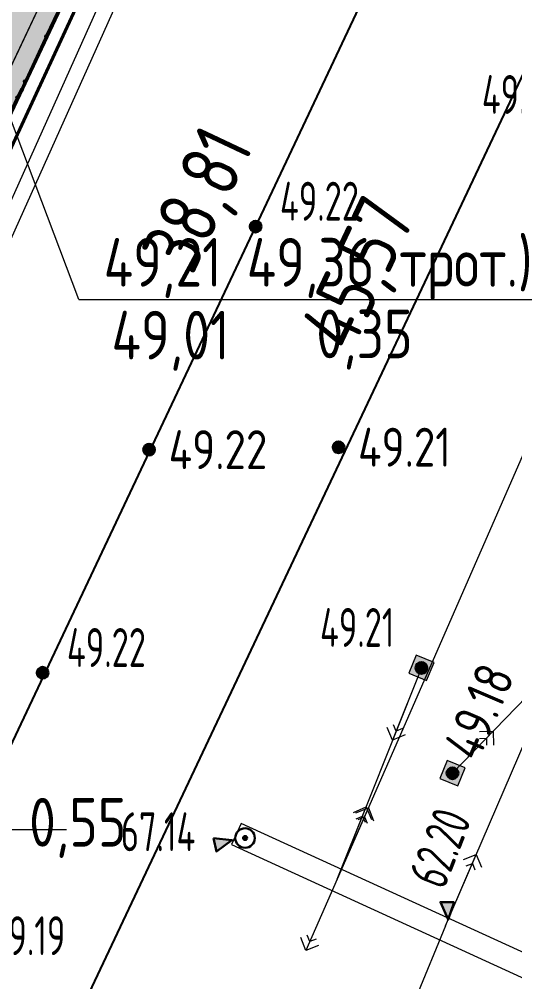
# Model space of a CAD drawing. Extents: x 1098675 to 1099684, y 381052 to 381453.
# Drawn here: x 1099310.12 to 1099322.85, y 381256.28 to 381281.01 of the extents above; entities that cross this region are included whole.
import ezdxf
from ezdxf.enums import TextEntityAlignment as Align

# ---------------------------------------------------------------- set-up
doc = ezdxf.new("R2010")
doc.units = 0
doc.header["$MEASUREMENT"] = 0
doc.header["$PDMODE"] = 34
doc.header["$PDSIZE"] = -1
doc.linetypes.add('Территория ПС Мелитопольская$0$GOST2.303 5', pattern=[24, 20, -1.5, 1, -1.5])
doc.layers.get('0').update_dxf_attribs({"linetype": 'CONTINUOUS', "lineweight": 0})
doc.layers.get('Defpoints').update_dxf_attribs({"color": 252, "linetype": 'CONTINUOUS'})
for name, color, linetype, lineweight in [('ГП', 7, 'CONTINUOUS', 20), ('ГП-ВП', 7, 'CONTINUOUS', 20), ('ГП-ВП вар.1', 7, 'CONTINUOUS', 0), ('ГП-площади', 252, 'CONTINUOUS', 0), ('ГП_БЛАГОУСТРОЙСТВО_ огражднение', 5, 'ограждение2', 30), ('ГП_БЛАГОУСТРОЙСТВО_озеленение', 73, 'CONTINUOUS', 5), ('ГП_ГРАНИЦА_проект работ', 12, 'МИП_Граница_работ', 40), ('ГП_ТЕКСТ_размеры', 7, 'CONTINUOUS', 5), ('Съемка', 253, 'CONTINUOUS', 20), ('Тропа обхода предв.', 7, 'CONTINUOUS', 0)]:
    doc.layers.add(name, color=color, linetype=linetype, lineweight=lineweight)
doc.layers.add('Территория ПС Мелитопольская$0$0.3 Внутреннее ограждение', color=7, linetype='CONTINUOUS', true_color=0x93278f)
doc.layers.add('Территория ПС Мелитопольская$0$3_Осевая', color=3, linetype='Территория ПС Мелитопольская$0$GOST2.303 5')
doc.layers.add('Территория ПС Мелитопольская$0$5_Заштрих', color=6, linetype='CONTINUOUS')
doc.styles.add('GOST 2.304', font='GOST2304A.ttf', dxfattribs={"height": 1.25})
doc.styles.add('TOPO_D431', font='GOST2304A.ttf')
doc.styles.add('txt', font='GOST2304A.ttf')
doc.styles.add('ГОСТ', font='GOST2304A.ttf', dxfattribs={"height": 2.5})
doc.linetypes.add('ЗАБ ЖБ^1^', pattern='A,4,["|",txt,S=0.8,R=0,X=0,Y=0],4', length=8)
doc.linetypes.add('МИП_Граница_работ', pattern='A,10,-1.197667,[133,ltypeshp,S=0.35,R=0,X=0,Y=0],-0.044784,[133,ltypeshp,S=0.3,R=0,X=0,Y=0],-0.054403,[133,ltypeshp,S=0.24,R=0,X=0,Y=0],-0.071522,[133,ltypeshp,S=0.17,R=0,X=0,Y=0],-0.071361,[133,ltypeshp,S=0.1,R=0,X=0,Y=0],-1.662597,[133,ltypeshp,S=0.35,R=0,X=0,Y=0],-0.044784,[133,ltypeshp,S=0.3,R=0,X=0,Y=0],-0.054403,[133,ltypeshp,S=0.24,R=0,X=0,Y=0],-0.071522,[133,ltypeshp,S=0.17,R=0,X=0,Y=0],-0.071361,[133,ltypeshp,S=0.1,R=0,X=0,Y=0],-1.655597', length=15.000001)
doc.linetypes.add('ограждение2', pattern='A,0.25,-0.1,[132,ltypeshp.shx,S=0.1,R=0,X=-0.1,Y=0],-0.1,1', length=1.45)
doc.dimstyles.new('ISO-25', dxfattribs={"dimtxt": 1.5, "dimasz": 1.5, "dimexe": 1.25, "dimexo": 0, "dimtad": 1, "dimtxsty": 'TOPO_D431', "dimcen": 2.5, "dimazin": 0, "dimtfac": 1, "dimtmove": 0, "dimatfit": 3, "dimfxl": 1, "dimarcsym": 0})

# ---------------------------------------------------------------- blocks, each defined once
blk = doc.blocks.new('Территория ПС Мелитопольская$0$3D Панель ограждения L3030')
for p, q in [((5, -185), (5, 0)), ((5, 0), (10, 0)), ((7, -190), (34, -223)), ((34, -227), (7, -260)), ((10, -185), (10, 0)), ((38, -220), (11, -187)), ((11, -263), (38, -230)), ((34, -223), (38, -220)), ((34, -227), (38, -230)), ((5, -1460), (5, -265)), ((10, -1461), (10, -265)), ((34, -1498), (7, -1465)), ((11, -1462), (38, -1495)), ((5, -1540), (5, -2735)), ((7, -1535), (34, -1502)), ((10, -1540), (10, -2735)), ((38, -1505), (11, -1538)), ((34, -1498), (38, -1495)), ((34, -1502), (38, -1505)), ((5, -2815), (5, -3000)), ((34, -2773), (7, -2740)), ((7, -2810), (34, -2777)), ((10, -2815), (10, -3000)), ((11, -2737), (38, -2770)), ((38, -2780), (11, -2813)), ((34, -2773), (38, -2770)), ((34, -2777), (38, -2780)), ((5, -3000), (10, -3000))]:
    blk.add_line(p, q)
for centre in [(3, -25), (3, -175), (33, -225), (3, -275), (3, -425), (3, -575), (3, -725), (3, -825), (3, -975), (3, -1125), (3, -1275), (3, -1375), (3, -1450), (3, -1550), (3, -1625), (3, -1725), (33, -1500), (3, -1875), (3, -2025), (3, -2175), (3, -2275), (3, -2425), (3, -2575), (3, -2725), (3, -2825), (33, -2775), (3, -2975)]:
    blk.add_circle(centre, 2.5)
for centre, radius, start, end in [((13, -185), 7.5, 180, 219.486), ((13, -185), 2.5, 180, 219.486), ((33, -225), 2.5, 320.514, 39.486), ((33, -225), 7.5, 320.514, 39.486), ((13, -265), 7.5, 140.514, 180), ((13, -265), 2.5, 140.514, 180), ((13, -1460), 7.5, 180, 219.486), ((13, -1460), 2.5, 180, 219.486), ((13, -1540), 7.5, 140.514, 180), ((13, -1540), 2.5, 140.514, 180), ((33, -1500), 2.5, 320.514, 39.486), ((33, -1500), 7.5, 320.514, 39.486), ((13, -2735), 7.5, 180, 219.486), ((13, -2815), 7.5, 140.514, 180), ((13, -2735), 2.5, 180, 219.486), ((13, -2815), 2.5, 140.514, 180), ((33, -2775), 2.5, 320.514, 39.486), ((33, -2775), 7.5, 320.514, 39.486)]:
    blk.add_arc(centre, radius, start, end)
blk = doc.blocks.new('*U76')
at = {"xscale": -1, "rotation": 66.34255288408228}
blk.add_blockref('Территория ПС Мелитопольская$0$3D Панель ограждения L3030', (-60451, 26483), dxfattribs=at)
blk = doc.blocks.new('*U100')
at = {"layer": 'Территория ПС Мелитопольская$0$5_Заштрих'}
h = blk.add_hatch(dxfattribs=at)
h.set_pattern_fill('ANSI31', color=256)
h.set_pattern_definition([(45, (-3707.2358, -503.4625), (-2.245064, 2.245064), [])])
edge = h.paths.add_edge_path()
edge.add_line((-20, 27), (-20, -27))
edge.add_arc((-17, -27), 3, 180, 270)
edge.add_line((-17, -30), (17, -30))
edge.add_arc((17, -27), 3, 270, 360)
edge.add_line((20, -27), (20, 27))
edge.add_arc((17, 27), 3, 360, 450)
edge.add_line((17, 30), (-17, 30))
edge.add_arc((-17, 27), 3, 89.9979, 180.0021)
edge = h.paths.add_edge_path(flags=16)
edge.add_line((-18, 27), (-18, -27))
edge.add_arc((-17, -27), 1.5, 180, 270)
edge.add_line((-17, -28), (17, -28))
edge.add_arc((17, -27), 1.5, 270, 360)
edge.add_line((19, -27), (19, 27))
edge.add_arc((17, 27), 1.5, 360, 450)
edge.add_line((17, 29), (-17, 29))
edge.add_arc((-17, 27), 1.5, 90, 180)
for points in [[(-17, -30), (17, -30, 0.414214), (20, -27), (20, 27, 0.414214), (17, 30), (-17, 30, 0.414214), (-20, 27), (-20, -27, 0.414214)], [(-17, -28), (17, -28, 0.414214), (19, -27), (19, 27, 0.414214), (17, 29), (-17, 29, 0.414214), (-18, 27), (-18, -27, 0.414214)]]:
    blk.add_lwpolyline(points, format="xyb", close=True)
at = {"layer": 'Территория ПС Мелитопольская$0$3_Осевая'}
for p, q in [((-20, 0), (20, 0)), ((0, -30), (0, 30))]:
    blk.add_line(p, q, dxfattribs=at)
blk = doc.blocks.new('*U78')
at = {"xscale": -1, "rotation": 336.7794570061204}
for name, p in [('Территория ПС Мелитопольская$0$3D Панель ограждения L3030', (9467, 22049)), ('Территория ПС Мелитопольская$0$3D Панель ограждения L3030', (8284, 19292)), ('*U100', (8298, 19286))]:
    blk.add_blockref(name, p, dxfattribs=at)
blk = doc.blocks.new('Территория ПС Мелитопольская')
at = {"layer": 'Территория ПС Мелитопольская$0$0.3 Внутреннее ограждение'}
for name, p in [('*U78', (690801, 482866)), ('*U76', (758775, 453055))]:
    blk.add_blockref(name, p, dxfattribs=at)
blk = doc.blocks.new('*D130')
at = {"layer": 'Defpoints', "color": 0, "lineweight": 60, "ltscale": 5.5, "transparency": 16777216}
for p in [(1099319.752, 381299.525), (1099300.292, 381258.321), (1099310.688, 381253.411)]:
    blk.add_point(p, dxfattribs=at)
at = {"layer": 'ГП_ТЕКСТ_размеры', "color": 0, "lineweight": -2, "ltscale": 5.5, "transparency": 16777216}
for p, q in [((1099319.752, 381299.525), (1099331.278, 381294.081)), ((1099329.507, 381293.259), (1099311.328, 381254.768)), ((1099300.292, 381258.321), (1099311.818, 381252.878))]:
    blk.add_line(p, q, dxfattribs=at)
at = {"layer": 'ГП_ТЕКСТ_размеры', "color": 0, "lineweight": 60, "ltscale": 5.5, "transparency": 16777216}
for points in [[(1099329.281, 381293.365), (1099329.733, 381293.152), (1099330.147, 381294.615)], [(1099311.102, 381254.874), (1099311.554, 381254.661), (1099310.688, 381253.411)]]:
    blk.add_solid(points, dxfattribs=at)
at = {"layer": 'ГП_ТЕКСТ_размеры', "color": 0, "ltscale": 5.5, "transparency": 16777216, "insert": (1099318.965, 381274.423), "char_height": 1.5, "attachment_point": 5, "rotation": 64.7198, "style": 'TOPO_D431'}
blk.add_mtext('45,57', dxfattribs=at)
blk = doc.blocks.new('*D152')
at = {"layer": 'Defpoints', "color": 0, "linetype": 'Continuous', "lineweight": 60, "transparency": 16777216}
for p in [(1099316.343, 381298.325), (1099324.958, 381294.26), (1099299.782, 381263.225)]:
    blk.add_point(p, dxfattribs=at)
at = {"layer": 'ГП_ТЕКСТ_размеры', "color": 0, "linetype": 'Continuous', "lineweight": -2, "transparency": 16777216}
for p, q in [((1099316.343, 381298.325), (1099326.088, 381293.727)), ((1099309.038, 381260.517), (1099324.318, 381292.904)), ((1099299.782, 381263.225), (1099309.528, 381258.627))]:
    blk.add_line(p, q, dxfattribs=at)
at = {"layer": 'ГП_ТЕКСТ_размеры', "color": 0, "linetype": 'Continuous', "lineweight": 60, "transparency": 16777216}
for points in [[(1099324.092, 381293.011), (1099324.544, 381292.797), (1099324.958, 381294.26)], [(1099308.812, 381260.624), (1099309.264, 381260.411), (1099308.398, 381259.161)]]:
    blk.add_solid(points, dxfattribs=at)
at = {"layer": 'ГП_ТЕКСТ_размеры', "color": 0, "linetype": 'Continuous', "transparency": 16777216, "insert": (1099314.846, 381276.316), "char_height": 1.5, "attachment_point": 5, "rotation": 64.7419, "style": 'TOPO_D431'}
blk.add_mtext('38,81', dxfattribs=at)
blk = doc.blocks.new('откос 2')
at = {"layer": 'ГП', "color": 7, "linetype": 'Continuous', "lineweight": 20, "elevation": 0.836}
blk.add_lwpolyline([(1099205.377, 381422.945), (1099228.611, 381412.022), (1099211.386, 381375.513), (1099211.386, 381375.513)], dxfattribs=at)
blk = doc.blocks.new('Съемка')
at = {"layer": 'Съемка', "linetype": 'Continuous', "lineweight": -2}
h = blk.add_hatch(color=8, dxfattribs=at)
h.dxf.hatch_style = 1
edge = h.paths.add_edge_path()
edge.add_arc((1099316.193, 381275.684), 0.15, 0, 360)
h = blk.add_hatch(color=8, dxfattribs=at)
h.dxf.hatch_style = 1
edge = h.paths.add_edge_path()
edge.add_arc((1099316.193, 381275.684), 0.15, 0, 360)
h = blk.add_hatch(color=8, dxfattribs=at)
h.dxf.hatch_style = 1
edge = h.paths.add_edge_path()
edge.add_arc((1099313.457, 381269.951), 0.15, 0, 360)
h = blk.add_hatch(color=8, dxfattribs=at)
h.dxf.hatch_style = 1
edge = h.paths.add_edge_path()
edge.add_arc((1099318.323, 381270.014), 0.15, 0, 360)
at = {"layer": 'Съемка', "linetype": 'Continuous', "lineweight": -2, "true_color": 0xffffff}
h = blk.add_hatch(color=7, dxfattribs=at)
h.dxf.hatch_style = 1
h.paths.add_polyline_path([(1099320.126, 381264.209), (1099320.588, 381264.017), (1099320.78, 381264.479), (1099320.318, 381264.671)])
at = {"layer": 'Съемка', "linetype": 'Continuous', "lineweight": -2}
h = blk.add_hatch(color=8, dxfattribs=at)
h.dxf.hatch_style = 1
edge = h.paths.add_edge_path()
edge.add_arc((1099310.72, 381264.218), 0.15, 0, 360)
h = blk.add_hatch(color=8, dxfattribs=at)
h.dxf.hatch_style = 1
edge = h.paths.add_edge_path()
edge.add_arc((1099310.72, 381264.218), 0.15, 0, 360)
h = blk.add_hatch(color=8, dxfattribs=at)
h.dxf.hatch_style = 1
edge = h.paths.add_edge_path()
edge.add_arc((1099320.453, 381264.344), 0.15, 0, 360)
h = blk.add_hatch(color=8, dxfattribs=at)
edge = h.paths.add_edge_path()
edge.add_arc((1099320.453, 381264.344), 0.05, -22.6078, 337.3922)
at = {"layer": 'Съемка', "linetype": 'Continuous', "lineweight": -2, "true_color": 0xffffff}
h = blk.add_hatch(color=7, dxfattribs=at)
h.dxf.hatch_style = 1
h.paths.add_polyline_path([(1099320.925, 381261.504), (1099321.387, 381261.312), (1099321.579, 381261.774), (1099321.117, 381261.966)])
at = {"layer": 'Съемка', "linetype": 'Continuous', "lineweight": -2}
h = blk.add_hatch(color=8, dxfattribs=at)
h.dxf.hatch_style = 1
edge = h.paths.add_edge_path()
edge.add_arc((1099321.252, 381261.639), 0.15, 0, 360)
h = blk.add_hatch(color=8, dxfattribs=at)
edge = h.paths.add_edge_path()
edge.add_arc((1099321.252, 381261.639), 0.05, -22.6078, 337.3922)
at = {"layer": 'Съемка', "lineweight": -2}
for points in [[(1099315.114, 381259.969), (1099315.585, 381259.919), (1099315.188, 381259.627)], [(1099321.293, 381258.326), (1099321.143, 381257.876), (1099320.943, 381258.326)]]:
    blk.add_hatch(color=8, dxfattribs=at).paths.add_polyline_path(points)
at = {"layer": 'Съемка', "linetype": 'Continuous', "lineweight": -2}
h = blk.add_hatch(color=8, dxfattribs=at)
edge = h.paths.add_edge_path()
edge.add_arc((1099315.922, 381259.973), 0.05, 0, 360)
at = {"layer": 'Съемка', "color": 8, "linetype": 'ЗАБ ЖБ^1^', "lineweight": 0, "ltscale": 0.5, "flags": 128}
blk.add_lwpolyline([(1099293.484, 381372.491), (1099294.712, 381368.818), (1099291.848, 381356.324), (1099286.823, 381345.649), (1099282.795, 381346.036), (1099275.626, 381349.68), (1099272.283, 381342.456), (1099268.6, 381334.67), (1099265.149, 381327.381), (1099264.723, 381327.619), (1099263.713, 381325.749), (1099264.223, 381325.304), (1099271.638, 381321.861), (1099276.564, 381319.574), (1099282.388, 381316.888), (1099288.643, 381314.009), (1099292.742, 381312.113), (1099302.787, 381307.451), (1099311.798, 381303.356), (1099320.273, 381299.534), (1099318.158, 381294.743), (1099301.75, 381258.19)], dxfattribs=at)
at = {"layer": 'Съемка', "color": 8, "lineweight": 0, "flags": 128}
blk.add_lwpolyline([(1099293.864, 381372.618), (1099295.127, 381368.839), (1099292.229, 381356.192), (1099287.065, 381345.224), (1099282.681, 381345.645), (1099275.815, 381349.136), (1099272.646, 381342.287), (1099268.962, 381334.499), (1099265.328, 381326.824), (1099264.883, 381327.072), (1099264.217, 381325.84), (1099264.443, 381325.642), (1099271.806, 381322.224), (1099276.732, 381319.937), (1099282.556, 381317.251), (1099288.811, 381314.372), (1099292.91, 381312.476), (1099302.954, 381307.815), (1099311.963, 381303.721), (1099320.799, 381299.735), (1099318.524, 381294.58), (1099302.115, 381258.026)], dxfattribs=at)
at = {"layer": 'Съемка', "color": 8, "linetype": 'Continuous', "lineweight": 20}
for points in [[(1099340.974, 381310.78), (1099331.797, 381289.781), (1099318.292, 381258.913)], [(1099321.071, 381257.715), (1099334.396, 381288.612), (1099344.558, 381309.161)], [(1099320.453, 381264.344), (1099318.292, 381258.913)], [(1099320.453, 381264.344), (1099319.714, 381262.486)], [(1099321.252, 381261.639), (1099323.977, 381264.445)], [(1099319.968, 381262.788), (1099319.806, 381262.718), (1099319.736, 381262.88)], [(1099320.038, 381262.626), (1099319.714, 381262.486), (1099319.574, 381262.81)], [(1099321.252, 381261.639), (1099322.297, 381262.715)], [(1099321.943, 381262.71), (1099322.297, 381262.715), (1099322.302, 381262.362)], [(1099321.946, 381262.533), (1099322.123, 381262.536), (1099322.125, 381262.359)], [(1099318.292, 381258.913), (1099319.031, 381260.771)], [(1099318.292, 381258.913), (1099319.094, 381260.745)], [(1099318.707, 381260.632), (1099319.031, 381260.771), (1099319.171, 381260.447)], [(1099318.764, 381260.617), (1099319.094, 381260.745), (1099319.222, 381260.416)], [(1099318.777, 381260.469), (1099318.939, 381260.539), (1099319.009, 381260.377)], [(1099318.829, 381260.452), (1099318.993, 381260.516), (1099319.058, 381260.352)], [(1099321.071, 381257.715), (1099321.863, 381259.551)], [(1099321.534, 381259.421), (1099321.863, 381259.551), (1099321.993, 381259.223)], [(1099321.6, 381259.256), (1099321.764, 381259.322), (1099321.829, 381259.157)], [(1099318.292, 381258.913), (1099317.483, 381257.084)], [(1099321.071, 381257.715), (1099320.306, 381255.867)], [(1099317.812, 381257.212), (1099317.483, 381257.084), (1099317.355, 381257.414)], [(1099317.749, 381257.377), (1099317.584, 381257.313), (1099317.52, 381257.478)]]:
    blk.add_lwpolyline(points, dxfattribs=at)
for points in [[(1099320.126, 381264.209), (1099320.588, 381264.017), (1099320.78, 381264.479), (1099320.318, 381264.671)], [(1099320.925, 381261.504), (1099321.387, 381261.312), (1099321.579, 381261.774), (1099321.117, 381261.966)]]:
    blk.add_lwpolyline(points, close=True, dxfattribs=at)
blk.add_lwpolyline([(1099315.672, 381261.973, 0, 0, 0), (1099315.522, 381261.123, 0, 0, 0), (1099316.022, 381261.473, 0, 0, 0), (1099315.946, 381260.522, 0.25, 0, 0), (1099315.922, 381260.223, 0, 0, 0)], format="xyseb", dxfattribs=at)
at = {"layer": 'Съемка', "color": 8, "linetype": 'Continuous', "flags": 128}
blk.add_lwpolyline([(1099315.82, 381260.35), (1099315.57, 381259.804), (1099325.968, 381255.045), (1099326.218, 381255.59)], close=True, dxfattribs=at)
at = {"layer": 'Съемка', "color": 8, "linetype": 'Continuous', "lineweight": -2, "flags": 128}
for points in [[(1099315.114, 381259.969), (1099315.585, 381259.919), (1099315.188, 381259.627), (1099315.114, 381259.969), (1099315.114, 381259.969)], [(1099321.293, 381258.326), (1099321.143, 381257.876), (1099320.943, 381258.326), (1099321.293, 381258.326), (1099321.293, 381258.326)]]:
    blk.add_lwpolyline(points, close=True, dxfattribs=at)
at = {"layer": 'Съемка', "color": 8, "linetype": 'Continuous', "lineweight": -2}
for centre, radius in [((1099316.193, 381275.684), 0.15), ((1099316.193, 381275.684), 0.15), ((1099313.457, 381269.951), 0.15), ((1099318.323, 381270.014), 0.15), ((1099310.72, 381264.218), 0.15), ((1099310.72, 381264.218), 0.15), ((1099320.453, 381264.344), 0.15), ((1099321.252, 381261.639), 0.15), ((1099315.922, 381259.973), 0.25), ((1099315.922, 381259.973), 0.05)]:
    blk.add_circle(centre, radius, dxfattribs=at)
at = {"layer": 'Съемка', "color": 8, "lineweight": 30, "style": 'ГОСТ', "width": 0.8}
for s, p in [('49.18', (1099322.006, 381278.576)), ('49.22', (1099316.818, 381275.834)), ('49.21', (1099317.847, 381264.883)), ('49.22', (1099311.345, 381264.368)), ('49.19', (1099309.358, 381256.964))]:
    blk.add_text(s, height=1, dxfattribs=at).set_placement(p)
at = {"layer": 'Съемка', "color": 8, "linetype": 'Continuous', "lineweight": 30, "style": 'ГОСТ'}
for s, p in [('49.21', (1099318.823, 381269.514)), ('49.22', (1099313.957, 381269.451))]:
    blk.add_text(s, height=1, dxfattribs=at).set_placement(p)
blk.add_text('49.18', height=1, rotation=66.8228, dxfattribs=at).set_placement((1099321.908, 381261.902))
at = {"layer": 'Съемка', "color": 8, "style": 'ГОСТ', "width": 0.8}
blk.add_text('67.14', height=1, dxfattribs=at).set_placement((1099312.73, 381260.135), align=Align.MIDDLE_LEFT)
blk.add_text('62.20', height=1, rotation=68.7, dxfattribs=at).set_placement((1099320.928, 381259.72), align=Align.MIDDLE_CENTER)

msp = doc.modelspace()

# ---------------------------------------------------------------- block references
at = {"layer": 'Съемка', "color": 6, "lineweight": 30}
msp.add_blockref('Съемка', (0, 0), dxfattribs=at)

# ---------------------------------------------------------------- next in the draw order: hatches: boundary and pattern name
at = {"layer": 'ГП_БЛАГОУСТРОЙСТВО_озеленение', "linetype": 'Continuous'}
h = msp.add_hatch(dxfattribs=at)
h.set_pattern_fill('ANSI38', color=8, scale=3)
h.set_pattern_definition([(45, (0, 0), (-0.26516504294, 0.26516504294), []), (135, (0, 0), (-0.79549512883, 0.26516504294), [0.9375, -0.5625])])
h.paths.add_polyline_path([(1099319.783, 381299.515), (1099295.533, 381310.918, 0.150694), (1099295.526, 381309.218), (1099317.674, 381298.804), (1099300.244, 381261.86), (1099240.211, 381290.789), (1099239.545, 381289.405), (1099300.974, 381259.848), (1099301.259, 381260.222)])
at = {"layer": 'ГП_БЛАГОУСТРОЙСТВО_озеленение', "linetype": 'Continuous', "lineweight": 5, "ltscale": 1.5, "true_color": 0xcd6928}
h = msp.add_hatch(dxfattribs=at)
h.set_pattern_fill('HONEY', color=32, scale=2.5)
h.set_pattern_definition([(0, (255.12387, -66.3552), (0.46875, 0.27063293868), [0.3125, -0.625]), (120, (255.12387, -66.3552), (-0.46875, 0.27063293868), [0.3125, -0.625]), (60, (255.12387, -66.3552), (1e-16, 0.541265877365), [-0.625, 0.3125])])
h.paths.add_polyline_path([(1099243.104, 381307.372), (1099247.203, 381305.51), (1099240.211, 381290.789), (1099300.244, 381261.861), (1099317.674, 381298.804), (1099295.526, 381309.218, 0.226649), (1099296.994, 381307.422), (1099316.343, 381298.325), (1099299.77, 381263.199), (1099241.991, 381291.041), (1099249.186, 381306.227), (1099245.397, 381308.027, 0.412703), (1099229.275, 381303.047), (1099237.551, 381299.051), (1099234.157, 381291.998), (1099235.508, 381291.348), (1099239.553, 381299.753), (1099231.416, 381303.669, -0.322241)])

# ---------------------------------------------------------------- next in the draw order: linework, layer by layer
at = {"layer": 'ГП-ВП', "color": 0, "linetype": 'ByBlock', "lineweight": 18}
msp.add_lwpolyline([(1099306.085, 381260.191), (1099311.333, 381260.191)], dxfattribs=at)
at = {"layer": 'ГП-ВП вар.1', "color": 0, "linetype": 'ByBlock', "lineweight": 18}
for points in [[(1099311.655, 381273.813), (1099308.589, 381281.891)], [(1099311.655, 381273.813), (1099324.484, 381273.813)]]:
    msp.add_lwpolyline(points, dxfattribs=at)
at = {"layer": 'ГП-площади', "color": 1, "linetype": 'Continuous'}
msp.add_lwpolyline([(1099240.211, 381290.789), (1099239.545, 381289.405), (1099300.974, 381259.848), (1099301.259, 381260.222), (1099319.783, 381299.515), (1099295.533, 381310.918, 0.150694), (1099295.526, 381309.218), (1099317.674, 381298.804), (1099300.244, 381261.86), (1099240.211, 381290.789, 3.781275)], format="xyb", close=True, dxfattribs=at)
at = {"layer": 'ГП-площади', "color": 3, "linetype": 'Continuous', "lineweight": 20}
msp.add_lwpolyline([(1099319.091, 381299.283), (1099300.792, 381260.491), (1099239.779, 381289.89)], dxfattribs=at)
at = {"layer": 'ГП_БЛАГОУСТРОЙСТВО_ огражднение', "color": 5, "linetype": 'ограждение2', "ltscale": 3}
msp.add_lwpolyline([(1099301.059, 381259.807), (1099319.783, 381299.515)], dxfattribs=at)
at = {"layer": 'ГП_ГРАНИЦА_проект работ', "linetype": 'МИП_Граница_работ', "ltscale": 0.4}
msp.add_lwpolyline([(1099234.157, 381291.998), (1099301.518, 381259.586), (1099320.223, 381299.995)], dxfattribs=at)

# ---------------------------------------------------------------- next in the draw order: block references
at = {"layer": 'ГП', "color": 1, "linetype": 'Continuous', "lineweight": 20}
msp.add_blockref('откос 2', (90.48, -112.739), dxfattribs=at)
at = {"layer": 'Тропа обхода предв.', "xscale": 0.001, "yscale": 0.001, "zscale": 0.001, "rotation": 357.9626094329727}
msp.add_blockref('Территория ПС Мелитопольская', (1098593.679, 380802.216), dxfattribs=at)

# ---------------------------------------------------------------- next in the draw order: texts
at = {"layer": 'ГП-ВП вар.1', "color": 1, "lineweight": 20, "insert": (1099312.289, 381275.389), "char_height": 1.25, "width": 13.10473, "attachment_point": 1, "style": 'GOST 2.304'}
msp.add_mtext('49,21 49,36 трот.)', dxfattribs=at)
at = {"layer": 'ГП-ВП вар.1', "lineweight": 20, "insert": (1099312.49, 381273.518), "char_height": 1.25, "width": 4.51737, "attachment_point": 1, "style": 'GOST 2.304'}
msp.add_mtext('49,01', dxfattribs=at)
at = {"layer": 'ГП-площади', "color": 3, "lineweight": 20, "char_height": 1.25, "width": 4.51737, "attachment_point": 1, "style": 'GOST 2.304'}
for s, insert in [('0,35', (1099317.753, 381273.55)), ('0,55', (1099310.372, 381261.003))]:
    msp.add_mtext(s, dxfattribs=dict(at, insert=insert))

# ---------------------------------------------------------------- next in the draw order: dimensions: what is measured, and where the dimension line sits
at = {"layer": 'ГП_ТЕКСТ_размеры', "color": 7, "ltscale": 5.5}
dim = msp.add_linear_dim(base=(1099310.688, 381253.411), p1=(1099319.752, 381299.525), p2=(1099300.292, 381258.321), angle=244.7198, dimstyle='ISO-25', dxfattribs=at)
dim.commit()
dim.dimension.update_dxf_attribs({"geometry": '*D130', "text_midpoint": (1099320.311, 381273.787), "dimtype": 161})
at = {"layer": 'ГП_ТЕКСТ_размеры', "color": 7, "linetype": 'Continuous'}
dim = msp.add_linear_dim(base=(1099324.958, 381294.26), p1=(1099299.782, 381263.225), p2=(1099316.343, 381298.325), angle=64.7419, dimstyle='ISO-25', dxfattribs=at)
dim.commit()
dim.dimension.update_dxf_attribs({"geometry": '*D152', "text_midpoint": (1099316.192, 381275.681), "dimtype": 161})

doc.saveas('drawing.dxf')
